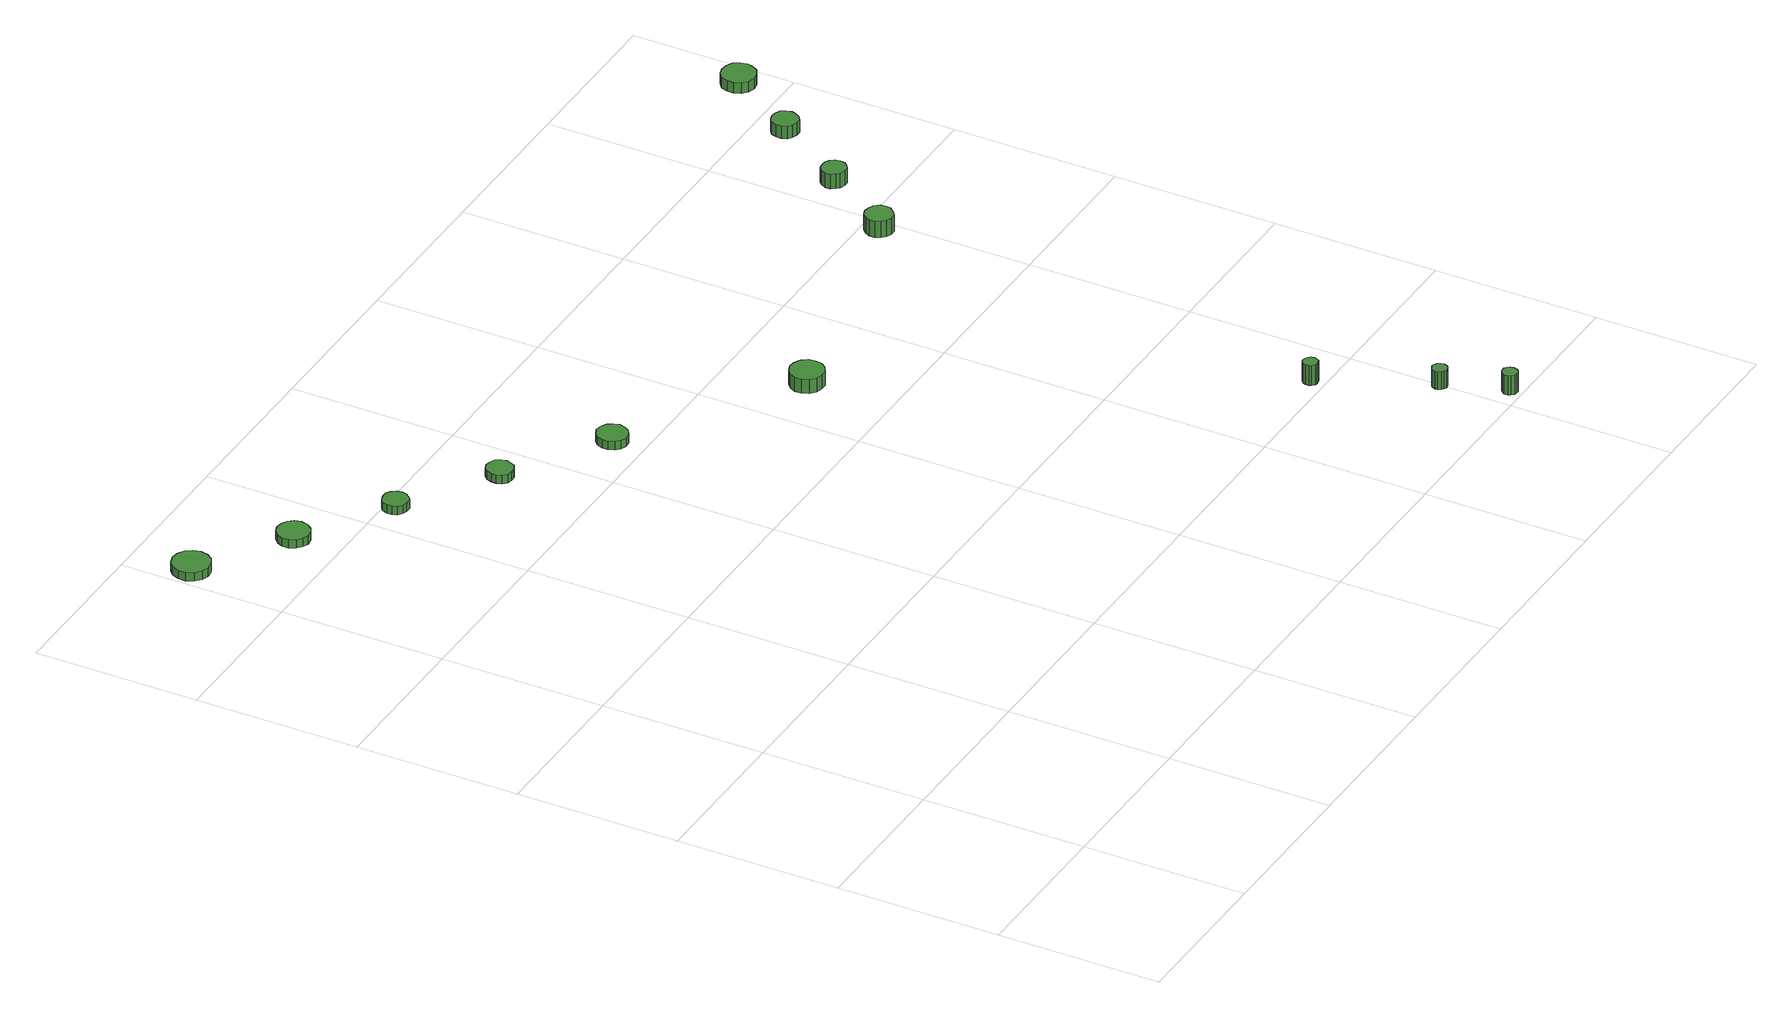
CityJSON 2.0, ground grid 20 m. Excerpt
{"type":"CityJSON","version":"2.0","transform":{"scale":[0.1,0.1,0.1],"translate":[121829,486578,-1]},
"CityObjects":{
"tree1":{"type":"SolitaryVegetationObject","attributes":{"function":"something"}},
"tree2":{"type":"SolitaryVegetationObject","attributes":{"function":"something"},"geometry":[{"type":"MultiSurface","lod":"1","boundaries":[[[0,1,2,3,4,5,6,7,8,9,10,11,12,13,14]],[[15,16,17,18,19,20,21,22,23,24,25,26,27,28,29]],[[0,29,28,1]],[[1,28,27,2]],[[2,27,26,3]],[[3,26,25,4]],[[4,25,24,5]],[[5,24,23,6]],[[6,23,22,7]],[[7,22,21,8]],[[8,21,20,9]],[[9,20,19,10]],[[10,19,18,11]],[[11,18,17,12]],[[12,17,16,13]],[[13,16,15,14]],[[14,15,29,0]]]}]},
"tree3":{"type":"SolitaryVegetationObject","attributes":{"function":"something"},"geometry":[{"type":"MultiSurface","lod":"1","boundaries":[[[30,31,32,33,34,35,36,37,38,39,40,41,42,43,44]],[[45,46,47,48,49,50,51,52,53,54,55,56,57,58,59]],[[30,59,58,31]],[[31,58,57,32]],[[32,57,56,33]],[[33,56,55,34]],[[34,55,54,35]],[[35,54,53,36]],[[36,53,52,37]],[[37,52,51,38]],[[38,51,50,39]],[[39,50,49,40]],[[40,49,48,41]],[[41,48,47,42]],[[42,47,46,43]],[[43,46,45,44]],[[44,45,59,30]]]}]},
"tree4":{"type":"SolitaryVegetationObject","attributes":{"function":"something"},"geometry":[{"type":"MultiSurface","lod":"1","boundaries":[[[60,61,62,63,64,65,66,67,68,69,70,71,72,73,74]],[[75,76,77,78,79,80,81,82,83,84,85,86,87,88,89]],[[60,89,88,61]],[[61,88,87,62]],[[62,87,86,63]],[[63,86,85,64]],[[64,85,84,65]],[[65,84,83,66]],[[66,83,82,67]],[[67,82,81,68]],[[68,81,80,69]],[[69,80,79,70]],[[70,79,78,71]],[[71,78,77,72]],[[72,77,76,73]],[[73,76,75,74]],[[74,75,89,60]]]}]},
"tree5":{"type":"SolitaryVegetationObject","attributes":{"function":"something"},"geometry":[{"type":"MultiSurface","lod":"1","boundaries":[[[90,91,92,93,94,95,96,97,98,99,100,101,102,103,104]],[[105,106,107,108,109,110,111,112,113,114,115,116,117,118,119]],[[90,119,118,91]],[[91,118,117,92]],[[92,117,116,93]],[[93,116,115,94]],[[94,115,114,95]],[[95,114,113,96]],[[96,113,112,97]],[[97,112,111,98]],[[98,111,110,99]],[[99,110,109,100]],[[100,109,108,101]],[[101,108,107,102]],[[102,107,106,103]],[[103,106,105,104]],[[104,105,119,90]]]}]},
"tree6":{"type":"SolitaryVegetationObject","attributes":{"function":"something"},"geometry":[{"type":"MultiSurface","lod":"1","boundaries":[[[120,121,122,123,124,125,126,127,128,129,130,131,132,133,134]],[[135,136,137,138,139,140,141,142,143,144,145,146,147,148,149]],[[120,149,148,121]],[[121,148,147,122]],[[122,147,146,123]],[[123,146,145,124]],[[124,145,144,125]],[[125,144,143,126]],[[126,143,142,127]],[[127,142,141,128]],[[128,141,140,129]],[[129,140,139,130]],[[130,139,138,131]],[[131,138,137,132]],[[132,137,136,133]],[[133,136,135,134]],[[134,135,149,120]]]}]},
"tree7":{"type":"SolitaryVegetationObject","attributes":{"function":"something"},"geometry":[{"type":"MultiSurface","lod":"1","boundaries":[[[150,151,152,153,154,155,156,157,158,159,160,161,162,163,164]],[[165,166,167,168,169,170,171,172,173,174,175,176,177,178,179]],[[150,179,178,151]],[[151,178,177,152]],[[152,177,176,153]],[[153,176,175,154]],[[154,175,174,155]],[[155,174,173,156]],[[156,173,172,157]],[[157,172,171,158]],[[158,171,170,159]],[[159,170,169,160]],[[160,169,168,161]],[[161,168,167,162]],[[162,167,166,163]],[[163,166,165,164]],[[164,165,179,150]]]}]},
"tree8":{"type":"SolitaryVegetationObject","attributes":{"function":"something"},"geometry":[{"type":"MultiSurface","lod":"1","boundaries":[[[180,181,182,183,184,185,186,187,188,189,190,191,192,193,194]],[[195,196,197,198,199,200,201,202,203,204,205,206,207,208,209]],[[180,209,208,181]],[[181,208,207,182]],[[182,207,206,183]],[[183,206,205,184]],[[184,205,204,185]],[[185,204,203,186]],[[186,203,202,187]],[[187,202,201,188]],[[188,201,200,189]],[[189,200,199,190]],[[190,199,198,191]],[[191,198,197,192]],[[192,197,196,193]],[[193,196,195,194]],[[194,195,209,180]]]}]},
"tree9":{"type":"SolitaryVegetationObject","attributes":{"function":"something"},"geometry":[{"type":"MultiSurface","lod":"1","boundaries":[[[210,211,212,213,214,215,216,217,218,219,220,221,222,223,224]],[[225,226,227,228,229,230,231,232,233,234,235,236,237,238,239]],[[210,239,238,211]],[[211,238,237,212]],[[212,237,236,213]],[[213,236,235,214]],[[214,235,234,215]],[[215,234,233,216]],[[216,233,232,217]],[[217,232,231,218]],[[218,231,230,219]],[[219,230,229,220]],[[220,229,228,221]],[[221,228,227,222]],[[222,227,226,223]],[[223,226,225,224]],[[224,225,239,210]]]}]},
"tree10":{"type":"SolitaryVegetationObject","attributes":{"function":"something"},"geometry":[{"type":"MultiSurface","lod":"1","boundaries":[[[240,241,242,243,244,245,246,247,248,249,250,251,252,253,254]],[[255,256,257,258,259,260,261,262,263,264,265,266,267,268,269]],[[240,269,268,241]],[[241,268,267,242]],[[242,267,266,243]],[[243,266,265,244]],[[244,265,264,245]],[[245,264,263,246]],[[246,263,262,247]],[[247,262,261,248]],[[248,261,260,249]],[[249,260,259,250]],[[250,259,258,251]],[[251,258,257,252]],[[252,257,256,253]],[[253,256,255,254]],[[254,255,269,240]]]}]},
"tree11":{"type":"SolitaryVegetationObject","attributes":{"function":"something"},"geometry":[{"type":"MultiSurface","lod":"1","boundaries":[[[270,271,272,273,274,275,276,277,278,279,280,281,282,283,284]],[[285,286,287,288,289,290,291,292,293,294,295,296,297,298,299]],[[270,299,298,271]],[[271,298,297,272]],[[272,297,296,273]],[[273,296,295,274]],[[274,295,294,275]],[[275,294,293,276]],[[276,293,292,277]],[[277,292,291,278]],[[278,291,290,279]],[[279,290,289,280]],[[280,289,288,281]],[[281,288,287,282]],[[282,287,286,283]],[[283,286,285,284]],[[284,285,299,270]]]}]},
"tree12":{"type":"SolitaryVegetationObject","attributes":{"function":"something"},"geometry":[{"type":"MultiSurface","lod":"1","boundaries":[[[300,301,302,303,304,305,306,307,308,309,310,311,312,313,314]],[[315,316,317,318,319,320,321,322,323,324,325,326,327,328,329]],[[300,329,328,301]],[[301,328,327,302]],[[302,327,326,303]],[[303,326,325,304]],[[304,325,324,305]],[[305,324,323,306]],[[306,323,322,307]],[[307,322,321,308]],[[308,321,320,309]],[[309,320,319,310]],[[310,319,318,311]],[[311,318,317,312]],[[312,317,316,313]],[[313,316,315,314]],[[314,315,329,300]]]}]},
"tree13":{"type":"SolitaryVegetationObject","attributes":{"function":"something"},"geometry":[{"type":"MultiSurface","lod":"1","boundaries":[[[330,331,332,333,334,335,336,337,338,339,340,341,342,343,344]],[[345,346,347,348,349,350,351,352,353,354,355,356,357,358,359]],[[330,359,358,331]],[[331,358,357,332]],[[332,357,356,333]],[[333,356,355,334]],[[334,355,354,335]],[[335,354,353,336]],[[336,353,352,337]],[[337,352,351,338]],[[338,351,350,339]],[[339,350,349,340]],[[340,349,348,341]],[[341,348,347,342]],[[342,347,346,343]],[[343,346,345,344]],[[344,345,359,330]]]}]},
"tree14":{"type":"SolitaryVegetationObject","attributes":{"function":"something"},"geometry":[{"type":"MultiSurface","lod":"1","boundaries":[[[360,361,362,363,364,365,366,367,368,369,370,371,372,373,374]],[[375,376,377,378,379,380,381,382,383,384,385,386,387,388,389]],[[360,389,388,361]],[[361,388,387,362]],[[362,387,386,363]],[[363,386,385,364]],[[364,385,384,365]],[[365,384,383,366]],[[366,383,382,367]],[[367,382,381,368]],[[368,381,380,369]],[[369,380,379,370]],[[370,379,378,371]],[[371,378,377,372]],[[372,377,376,373]],[[373,376,375,374]],[[374,375,389,360]]]}]}
},
"vertices":[
[47,1125,19],[45,1135,19],[40,1142,19],[31,1147,19],[22,1148,19],[13,1145,19],[6,1139,19],[2,1130,19],[2,1121,19],[6,1112,19],[13,1106,19],[22,1103,19],[31,1104,19],[40,1109,19],[45,1116,19],[45,1116,8],[40,1109,8],[31,1104,8],[22,1103,8],[13,1106,8],[6,1112,8],[2,1121,8],[2,1130,8],[6,1139,8],[13,1145,8],[22,1148,8],[31,1147,8],[40,1142,8],[45,1135,8],[47,1125,8],
[152,1056,19],[150,1064,19],[145,1070,19],[138,1074,19],[130,1075,19],[123,1073,19],[117,1067,19],[113,1060,19],[113,1052,19],[117,1044,19],[123,1039,19],[130,1036,19],[138,1037,19],[145,1041,19],[150,1048,19],[150,1048,8],[145,1041,8],[138,1037,8],[130,1036,8],[123,1039,8],[117,1044,8],[113,1052,8],[113,1060,8],[117,1067,8],[123,1073,8],[130,1075,8],[138,1074,8],[145,1070,8],[150,1064,8],[152,1056,8],
[256,986,19],[255,992,19],[251,998,19],[246,1001,19],[239,1001,19],[233,999,19],[228,995,19],[226,989,19],[226,983,19],[228,977,19],[233,973,19],[239,971,19],[246,971,19],[251,975,19],[255,980,19],[255,980,8],[251,975,8],[246,971,8],[239,971,8],[233,973,8],[228,977,8],[226,983,8],[226,989,8],[228,995,8],[233,999,8],[239,1001,8],[246,1001,8],[251,998,8],[255,992,8],[256,986,8],
[366,914,19],[364,920,19],[361,926,19],[355,929,19],[348,930,19],[342,928,19],[337,923,19],[335,917,19],[335,911,19],[337,905,19],[342,900,19],[348,898,19],[355,899,19],[361,902,19],[364,908,19],[364,908,8],[361,902,8],[355,899,8],[348,898,8],[342,900,8],[337,905,8],[335,911,8],[335,917,8],[337,923,8],[342,928,8],[348,930,8],[355,929,8],[361,926,8],[364,920,8],[366,914,8],
[488,838,19],[486,845,19],[482,851,19],[475,855,19],[467,856,19],[460,853,19],[455,848,19],[452,841,19],[452,834,19],[455,827,19],[460,822,19],[467,819,19],[475,820,19],[482,824,19],[486,830,19],[486,830,8],[482,824,8],[475,820,8],[467,819,8],[460,822,8],[455,827,8],[452,834,8],[452,841,8],[455,848,8],[460,853,8],[467,856,8],[475,855,8],[482,851,8],[486,845,8],[488,838,8],
[692,703,26],[691,711,26],[686,718,26],[678,722,26],[670,723,26],[662,720,26],[656,715,26],[652,707,26],[652,699,26],[656,691,26],[662,685,26],[670,683,26],[678,683,26],[686,688,26],[691,694,26],[691,694,8],[686,688,8],[678,683,8],[670,683,8],[662,685,8],[656,691,8],[652,699,8],[652,707,8],[656,715,8],[662,720,8],[670,723,8],[678,722,8],[686,718,8],[691,711,8],[692,703,8],
[948,217,32],[947,221,32],[945,223,32],[942,225,32],[938,226,32],[935,225,32],[932,222,32],[931,219,32],[931,215,32],[932,212,32],[935,209,32],[938,208,32],[942,209,32],[945,210,32],[947,213,32],[947,213,6],[945,210,6],[942,209,6],[938,208,6],[935,209,6],[932,212,6],[931,215,6],[931,219,6],[932,222,6],[935,225,6],[938,226,6],[942,225,6],[945,223,6],[947,221,6],[948,217,6],
[1008,87,29],[1007,91,29],[1005,94,29],[1002,96,29],[998,97,29],[994,95,29],[992,93,29],[990,89,29],[990,86,29],[992,82,29],[994,80,29],[998,78,29],[1002,79,29],[1005,81,29],[1007,84,29],[1007,84,6],[1005,81,6],[1002,79,6],[998,78,6],[994,80,6],[992,82,6],[990,86,6],[990,89,6],[992,93,6],[994,95,6],[998,97,6],[1002,96,6],[1005,94,6],[1007,91,6],[1008,87,6],
[1036,15,30],[1035,19,30],[1033,22,30],[1030,24,30],[1026,24,30],[1023,23,30],[1020,20,30],[1018,17,30],[1018,13,30],[1020,10,30],[1023,7,30],[1026,6,30],[1030,6,30],[1033,8,30],[1035,11,30],[1035,11,5],[1033,8,5],[1030,6,5],[1026,6,5],[1023,7,5],[1020,10,5],[1018,13,5],[1018,17,5],[1020,20,5],[1023,23,5],[1026,24,5],[1030,24,5],[1033,22,5],[1035,19,5],[1036,15,5],
[998,777,29],[997,784,29],[992,790,29],[986,793,29],[979,794,29],[973,792,29],[968,787,29],[965,781,29],[965,774,29],[968,768,29],[973,763,29],[979,761,29],[986,761,29],[992,765,29],[997,771,29],[997,771,8],[992,765,8],[986,761,8],[979,761,8],[973,763,8],[968,768,8],[965,774,8],[965,781,8],[968,787,8],[973,792,8],[979,794,8],[986,793,8],[992,790,8],[997,784,8],[998,777,8],
[1057,866,27],[1056,872,27],[1052,877,27],[1047,880,27],[1041,880,27],[1035,879,27],[1031,875,27],[1028,869,27],[1028,863,27],[1031,858,27],[1035,854,27],[1041,852,27],[1047,852,27],[1052,855,27],[1056,860,27],[1056,860,8],[1052,855,8],[1047,852,8],[1041,852,8],[1035,854,8],[1031,858,8],[1028,863,8],[1028,869,8],[1031,875,8],[1035,879,8],[1041,880,8],[1047,880,8],[1052,877,8],[1056,872,8],[1057,866,8],
[1123,961,24],[1121,968,24],[1118,973,24],[1112,976,24],[1105,977,24],[1099,975,24],[1094,971,24],[1092,965,24],[1092,958,24],[1094,952,24],[1099,948,24],[1105,946,24],[1112,946,24],[1118,950,24],[1121,955,24],[1121,955,8],[1118,950,8],[1112,946,8],[1105,946,8],[1099,948,8],[1094,952,8],[1092,958,8],[1092,965,8],[1094,971,8],[1099,975,8],[1105,977,8],[1112,976,8],[1118,973,8],[1121,968,8],[1123,961,8],
[1187,1051,22],[1185,1059,22],[1181,1066,22],[1173,1070,22],[1165,1071,22],[1157,1069,22],[1150,1063,22],[1147,1055,22],[1147,1047,22],[1150,1039,22],[1157,1033,22],[1165,1031,22],[1173,1032,22],[1181,1036,22],[1185,1043,22],[1185,1043,8],[1181,1036,8],[1173,1032,8],[1165,1031,8],[1157,1033,8],[1150,1039,8],[1147,1047,8],[1147,1055,8],[1150,1063,8],[1157,1069,8],[1165,1071,8],[1173,1070,8],[1181,1066,8],[1185,1059,8],[1187,1051,8]
]}
